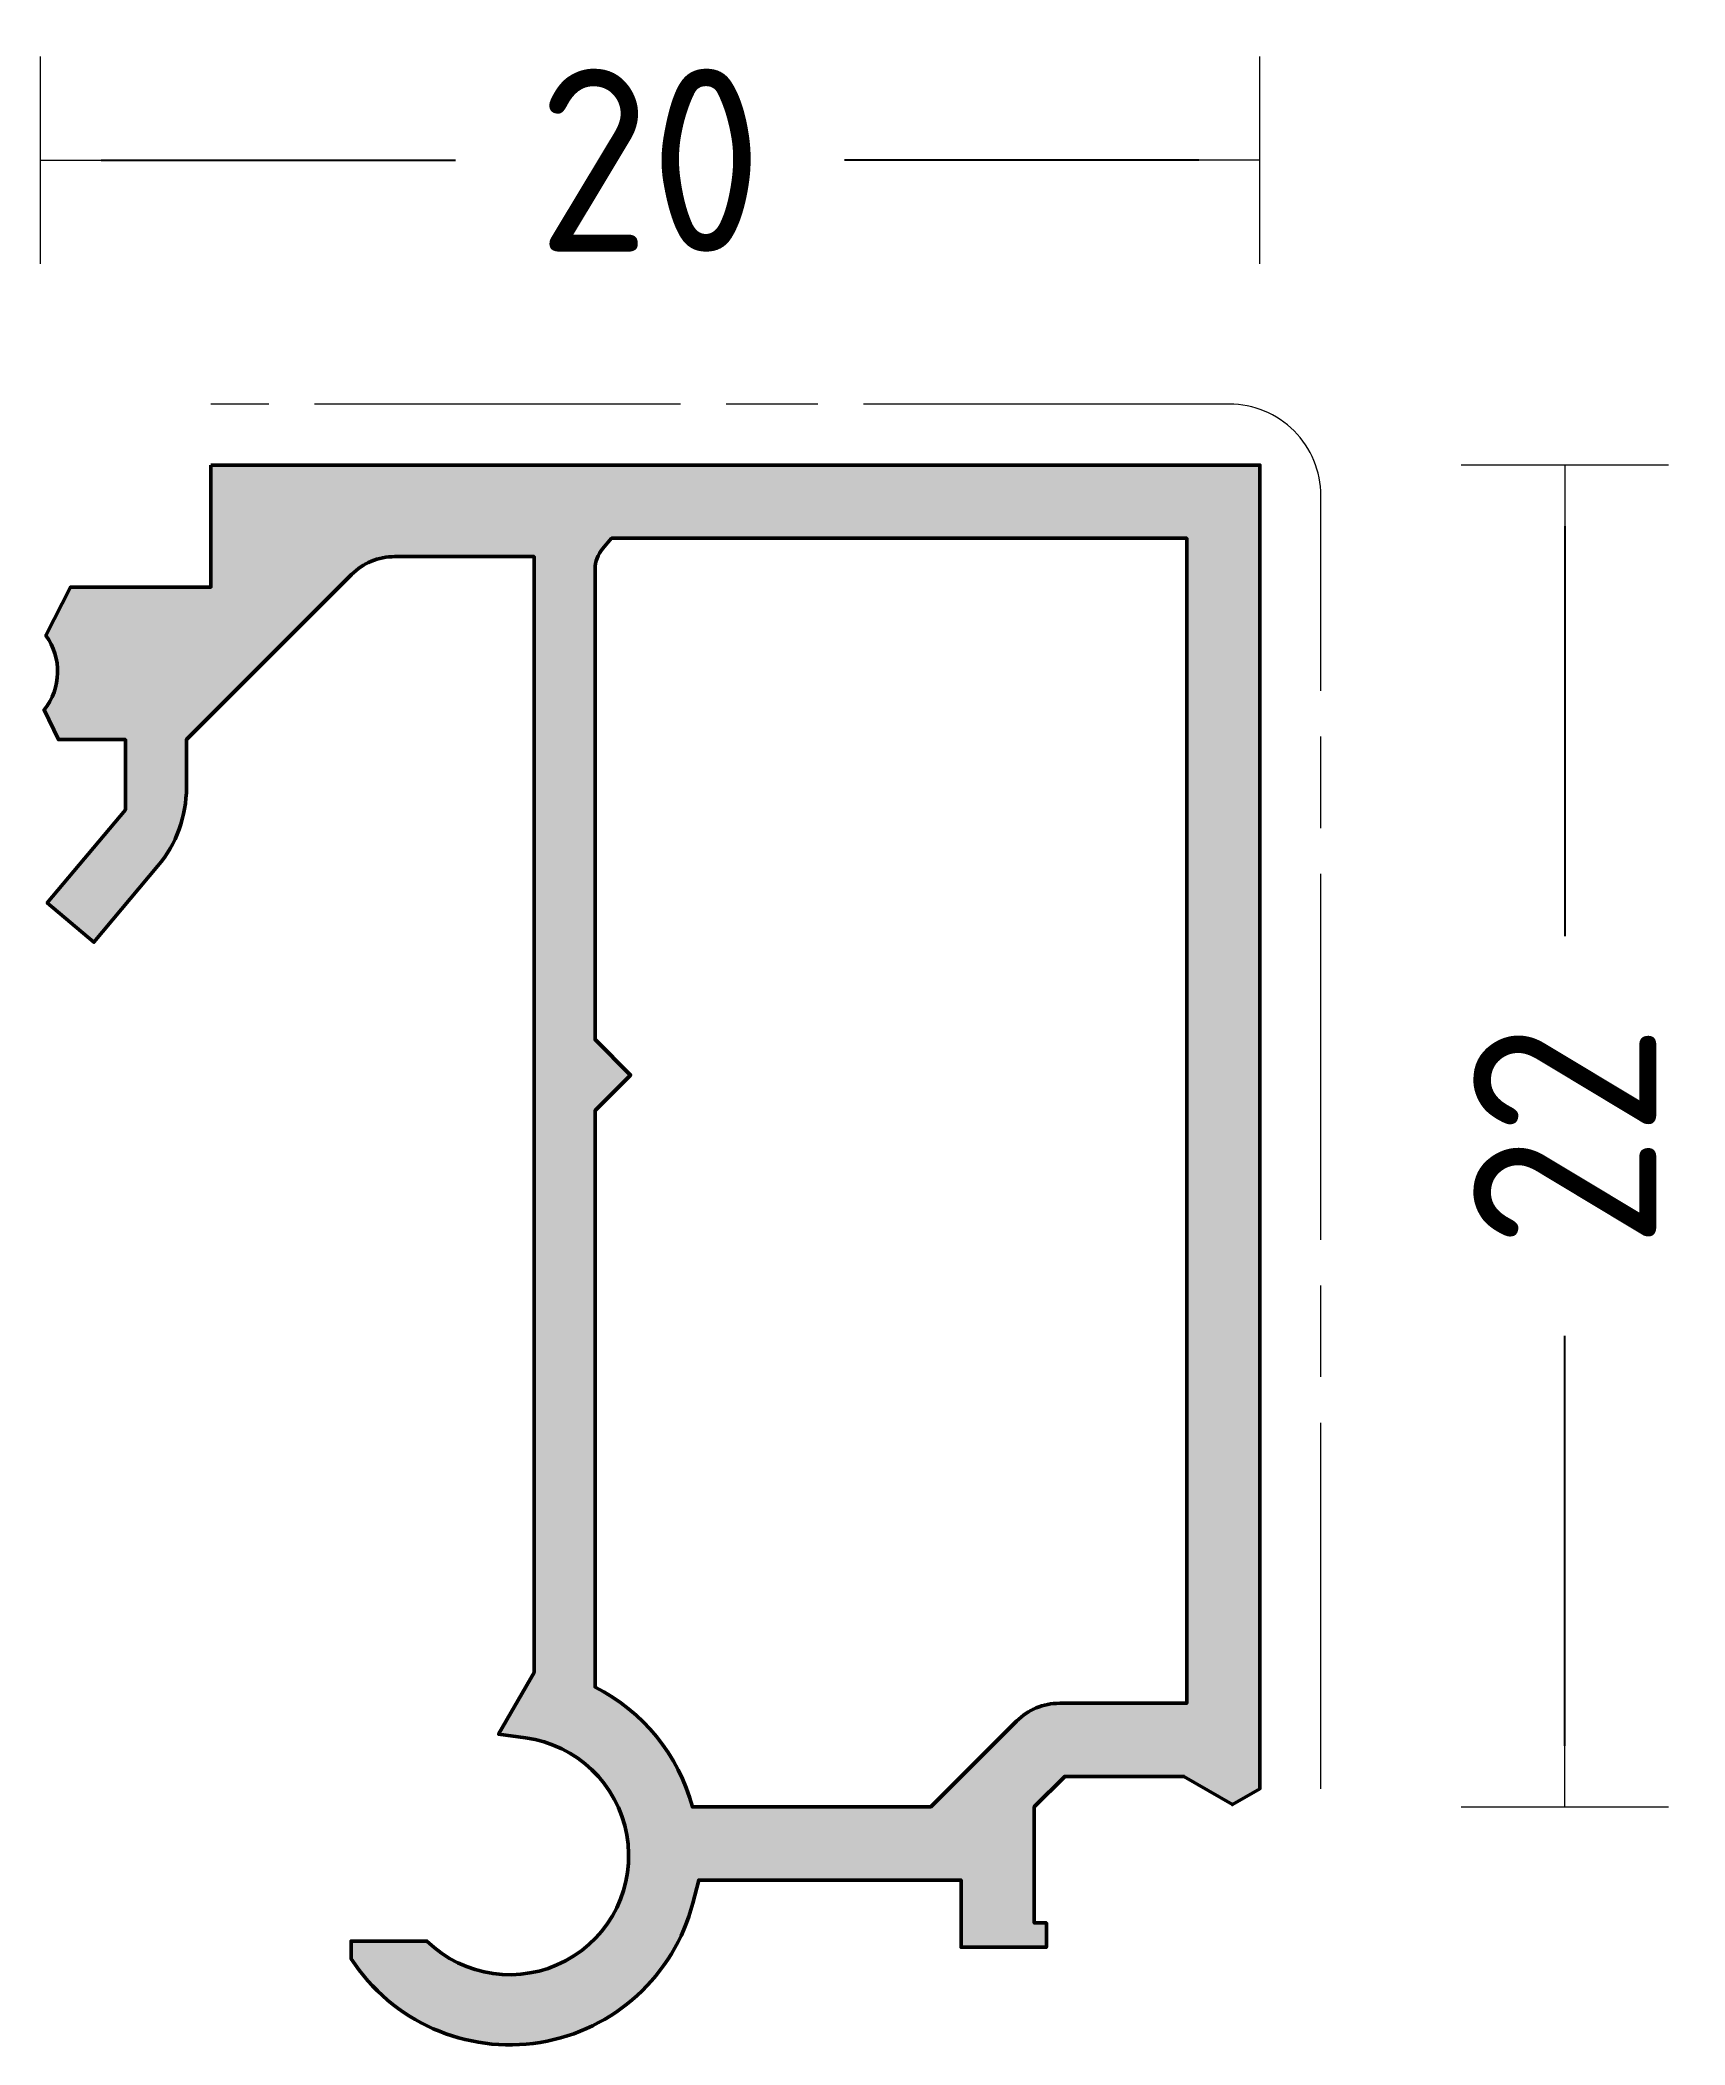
# Model space of a CAD drawing. Extents: x -20 to 7, y -3.9 to 29.
import ezdxf

# ---------------------------------------------------------------- set-up
doc = ezdxf.new("R2010")
doc.units = 0
doc.linetypes.add('AM_ISO08W050x2', pattern=[9, 6, -0.75, 1.5, -0.75])
doc.layers.get('0').update_dxf_attribs({"linetype": 'CONTINUOUS'})
for name, color, linetype, lineweight in [('AM_2N', 5, 'CONTINUOUS', 0), ('AM_S', 80, 'CONTINUOUS', 50), ('Docu-AM_5', 3, 'CONTINUOUS', 0), ('Docu-AM_8', 1, 'CONTINUOUS', 0)]:
    doc.layers.add(name, color=color, linetype=linetype, lineweight=lineweight)
doc.styles.get("Standard").update_dxf_attribs({"font": 'ISOCP'})
doc.dimstyles.new('HBS_CAT_1-1', dxfattribs={"dimscale": 0, "dimtxt": 3, "dimasz": 1, "dimexe": 1.5, "dimexo": 0.6, "dimgap": 1.5, "dimtad": 0, "dimdsep": 46, "dimtxsty": 'Standard', "dimblk": 'DIMCATBLOCK', "dimblk1": 'DIMCATBLOCK', "dimblk2": 'DIMCATBLOCK', "dimcen": 0, "dimse1": 1, "dimse2": 1, "dimclrd": 256, "dimclre": 256, "dimclrt": 2, "dimadec": 0, "dimazin": 0, "dimtfac": 0.7, "dimtofl": 0, "dimtmove": 0, "dimatfit": 3, "dimldrblk": 'DIMCATBLOCK', "dimfxl": 1, "dimtolj": 1, "dimarcsym": 0})

# ---------------------------------------------------------------- blocks, each defined once
blk = doc.blocks.new('DIMCATBLOCK')
for p, q in [((0, -1.7), (0, 1.7)), ((0, 0), (-1, 0))]:
    blk.add_line(p, q)
blk = doc.blocks.new('*D12')
at = {"layer": 'Docu-AM_5', "lineweight": -2}
for p, q in [((-19.00000030689851, 27.00000000000001), (-13.18927180699257, 27.00000000000001)), ((-1.000000000000007, 27.00000000000001), (-6.810728499905952, 27.00000000000001))]:
    blk.add_line(p, q, dxfattribs=at)
at = {"layer": 'Docu-AM_5', "lineweight": -2, "rotation": 180}
blk.add_blockref('DIMCATBLOCK', (-20.00000030689851, 27.00000000000001), dxfattribs=at)
at = {"layer": 'Docu-AM_5', "lineweight": -2}
blk.add_blockref('DIMCATBLOCK', (-6.768649487835479e-15, 27.00000000000001), dxfattribs=at)
at = {"layer": 'Docu-AM_5', "color": 2, "insert": (-10.00000015344926, 27.00000000000001), "char_height": 3, "attachment_point": 5}
blk.add_mtext('\\A1;20', dxfattribs=at)
blk = doc.blocks.new('*D13')
at = {"layer": 'Docu-AM_5', "lineweight": -2}
for p, q in [((4.999999999999996, 21), (4.999999999999996, 14.27817913383226)), ((4.999999999999993, 0.9999999999479834), (4.999999999999995, 7.721820866115723))]:
    blk.add_line(p, q, dxfattribs=at)
for p, rotation in [((4.999999999999996, 22), 90), ((4.999999999999993, -5.20166094670545e-11), 270)]:
    blk.add_blockref('DIMCATBLOCK', p, dxfattribs=dict(at, rotation=rotation))
at = {"layer": 'Docu-AM_5', "color": 2, "insert": (4.999999999999994, 10.99999999997399), "char_height": 3, "attachment_point": 5, "rotation": 90}
blk.add_mtext('\\A1;22', dxfattribs=at)

msp = doc.modelspace()

# ---------------------------------------------------------------- hatches: boundary and pattern name
at = {"layer": 'Docu-AM_8'}
h = msp.add_hatch(color=256, dxfattribs=at)
edge = h.paths.add_edge_path()
edge.add_line((-17.20000034275062, 22.00000000000002), (-17.2, 20.00000000000002))
edge.add_line((-17.2, 20.00000000000002), (-19.49999954050234, 20.00000000000002))
edge.add_line((-19.49999954050234, 20.00000000000002), (-19.90397054050234, 19.20537000000001))
edge.add_arc((-20.71191328459863, 18.61610855631839), 1.000000263373766, -38.886184957219086, 36.104604499301786, ccw=False)
edge.add_line((-19.93351854050233, 17.98833300000001), (-19.70000054050234, 17.50000000000002))
edge.add_line((-19.70000054050234, 17.50000000000002), (-18.59999954050233, 17.50000000000002))
edge.add_line((-18.59999954050233, 17.50000000000002), (-18.59999954050234, 16.35044100000001))
edge.add_line((-18.59999954050234, 16.35044100000001), (-19.88302254050233, 14.82139400000002))
edge.add_line((-19.88302254050233, 14.82139400000002), (-19.11697754050233, 14.17860700000002))
edge.add_line((-19.11697754050233, 14.17860700000002), (-18.06791154050233, 15.42883600000001))
edge.add_arc((-19.59999863582794, 16.71441194627615), 1.99999909532656, 319.9999510689149, 359.9999442432706)
edge.add_line((-17.59999954050233, 16.71441000000001), (-17.59999954050234, 17.50000000000002))
edge.add_line((-17.59999954050234, 17.50000000000002), (-14.89289275931573, 20.20710678118662))
edge.add_arc((-14.18578597812919, 19.50000000000007), 0.9999999999999984, 89.99999999999989, 134.9999999999998, ccw=False)
edge.add_line((-14.18578597812919, 20.50000000000007), (-11.9, 20.50000000000005))
edge.add_line((-11.9, 20.50000000000005), (-11.9, 2.203115392854702))
edge.add_line((-11.9, 2.203115392854702), (-12.48361182593795, 1.192270058432107))
edge.add_line((-12.48361182593795, 1.192270058432107), (-12.04000000000001, 1.132588937151411))
edge.add_arc((-12.30000000000001, -0.7999999999999987), 1.950000000000004, -134.11461854821692, 82.3377443392339, ccw=False)
edge.add_line((-13.65738719604984, -2.199999999999995), (-14.90000000000001, -2.199999999999994))
edge.add_line((-14.90000000000001, -2.199999999999994), (-14.90000000000001, -2.488194301613419))
edge.add_arc((-12.30000000000001, -0.7999999999999982), 3.100000000000001, 212.9958854735797, 345.5224878140701)
edge.add_line((-9.298437906689262, -1.574999999999994), (-9.20161332303408, -1.199999999999995))
edge.add_line((-9.20161332303408, -1.199999999999995), (-4.900000000000013, -1.199999999999996))
edge.add_line((-4.900000000000013, -1.199999999999996), (-4.900000000000006, -2.299999999999993))
edge.add_line((-4.900000000000006, -2.299999999999993), (-3.500000000000007, -2.299999999999997))
edge.add_line((-3.500000000000007, -2.299999999999997), (-3.500000000000004, -1.900000000000002))
edge.add_line((-3.500000000000004, -1.900000000000002), (-3.700000000000014, -1.899999999999991))
edge.add_line((-3.700000000000014, -1.899999999999991), (-3.70000000000001, 3.774758283725532e-15))
edge.add_line((-3.70000000000001, 3.755256197147949e-15), (-3.200000000000023, 0.5000000000000037))
edge.add_line((-3.200000000000023, 0.5000000000000037), (-1.246410161513782, 0.4999999999999999))
edge.add_line((-1.246410161513782, 0.4999999999999999), (-0.4500000000000064, 0.04019237886466698))
edge.add_line((-0.4500000000000064, 0.040192378864667), (0, 0.3000000000000042))
edge.add_line((1.483069987347554e-17, 0.3000000000000042), (-5.916165994601652e-15, 22))
edge.add_line((-5.916165994601652e-15, 22), (-17.20000034275062, 22.00000000000002))
edge = h.paths.add_edge_path(flags=16)
edge.add_line((-10.9, 20.30000000000005), (-10.90000000000001, 12.58284271247458))
edge.add_line((-10.90000000000001, 12.58284271247458), (-10.31715728752541, 12.00000000000001))
edge.add_line((-10.31715728752541, 12.00000000000001), (-10.90000000000001, 11.41715728752541))
edge.add_line((-10.90000000000001, 11.41715728752541), (-10.90000000000001, 1.965863337187804))
edge.add_arc((-12.30000000000003, -0.8000000000000566), 3.100000000000003, 14.955248316644486, 63.15278667399531, ccw=False)
edge.add_line((-9.305004173625658, 5.353424409500207e-15), (-5.39705627484769, 5.595608069779157e-15))
edge.add_line((-5.39705627484769, 5.595608069779157e-15), (-3.989949493661207, 1.407106781186525))
edge.add_arc((-3.28284271247465, 0.6999999999999833), 1.000000000000003, 90.0000000000004, 135.0000000000006, ccw=False)
edge.add_line((-3.282842712474657, 1.699999999999986), (-1.200000000000003, 1.700000000000001))
edge.add_line((-1.200000000000003, 1.700000000000001), (-1.200000000000002, 20.80000000000005))
edge.add_line((-1.200000000000002, 20.80000000000005), (-10.62892023254405, 20.80000000000004))
edge.add_line((-10.62892023254405, 20.80000000000004), (-10.77850007702094, 20.6267073487009))
edge.add_arc((-10.4, 20.30000000000005), 0.5000000000000002, 139.2004470589924, 180)

# ---------------------------------------------------------------- linework, layer by layer
at = {"layer": 'AM_2N', "linetype": 'AM_ISO08W050x2'}
msp.add_lwpolyline([(1, 0.3000000000000034), (0.9999999999999929, 21.5, 0.4142135623730951), (-0.5000000000000071, 23), (-17.20000034275062, 23.00000000000002)], format="xyb", dxfattribs=at)
at = {"layer": 'AM_S'}
for points in [[(-17.20000034275062, 22.00000000000002), (-17.2, 20.00000000000002), (-19.49999954050234, 20.00000000000002), (-19.90397054050234, 19.20537000000001, -0.3394094400000002), (-19.93351854050233, 17.98833300000001), (-19.70000054050234, 17.50000000000002), (-18.59999954050233, 17.50000000000002), (-18.59999954050234, 16.35044100000001), (-19.88302254050233, 14.82139400000002), (-19.11697754050233, 14.17860700000002), (-18.06791154050233, 15.42883600000001, 0.1763269499999998), (-17.59999954050233, 16.71441000000001), (-17.59999954050234, 17.50000000000002), (-14.89289275931573, 20.20710678118662, -0.1989123673796576), (-14.18578597812919, 20.50000000000007), (-11.9, 20.50000000000005), (-11.9, 2.203115392854702), (-12.48361182593795, 1.192270058432107), (-12.04000000000001, 1.132588937151411, -1.382110527038188), (-13.65738719604984, -2.199999999999995), (-14.90000000000001, -2.199999999999994), (-14.90000000000001, -2.488194301613419, 0.6526792417611865), (-9.298437906689262, -1.574999999999994), (-9.20161332303408, -1.199999999999995), (-4.900000000000013, -1.199999999999996), (-4.900000000000006, -2.299999999999993), (-3.500000000000007, -2.299999999999997), (-3.500000000000004, -1.900000000000002), (-3.700000000000014, -1.899999999999991), (-3.70000000000001, 3.755256197147949e-15), (-3.200000000000023, 0.5000000000000037), (-1.246410161513782, 0.4999999999999999), (-0.4500000000000064, 0.040192378864667), (1.483069987347554e-17, 0.3000000000000042), (-5.916165994601652e-15, 22), (-17.20000034275062, 22.00000000000002)], [(-10.9, 20.30000000000005), (-10.90000000000001, 12.58284271247458), (-10.31715728752541, 12.00000000000001), (-10.90000000000001, 11.41715728752541), (-10.90000000000001, 1.965863337187804, -0.2134575926161298), (-9.305004173625658, 5.353424409500207e-15), (-5.39705627484769, 5.595608069779157e-15), (-3.989949493661207, 1.407106781186525, -0.1989123673796592), (-3.282842712474657, 1.699999999999986), (-1.200000000000003, 1.700000000000001), (-1.200000000000002, 20.80000000000005), (-10.62892023254405, 20.80000000000004), (-10.77850007702094, 20.6267073487009, 0.1799263854659185), (-10.9, 20.30000000000005)]]:
    msp.add_lwpolyline(points, format="xyb", close=True, dxfattribs=at)

# ---------------------------------------------------------------- dimensions: what is measured, and where the dimension line sits
at = {"layer": 'Docu-AM_5'}
dim = msp.add_linear_dim(base=(-20.00000030689851, 27.00000000000001), p1=(-7.105427357601002e-15, 21.5), p2=(-20.00000030689851, 17.80000016544263), dimstyle='HBS_CAT_1-1', override={"dimscale": 1}, dxfattribs=at)
dim.commit()
dim.dimension.update_dxf_attribs({"geometry": '*D12', "text_midpoint": (-10.00000015344926, 27.00000000000001)})
dim = msp.add_linear_dim(base=(4.999999999999993, -5.20166094670545e-11), p1=(0.16842448025157, 22), p2=(0.36842448032262, -5.201528097131813e-11), angle=90, dimstyle='HBS_CAT_1-1', override={"dimscale": 1}, dxfattribs=at)
dim.commit()
dim.dimension.update_dxf_attribs({"geometry": '*D13', "text_midpoint": (4.999999999999994, 10.99999999997399)})

doc.saveas('drawing.dxf')
